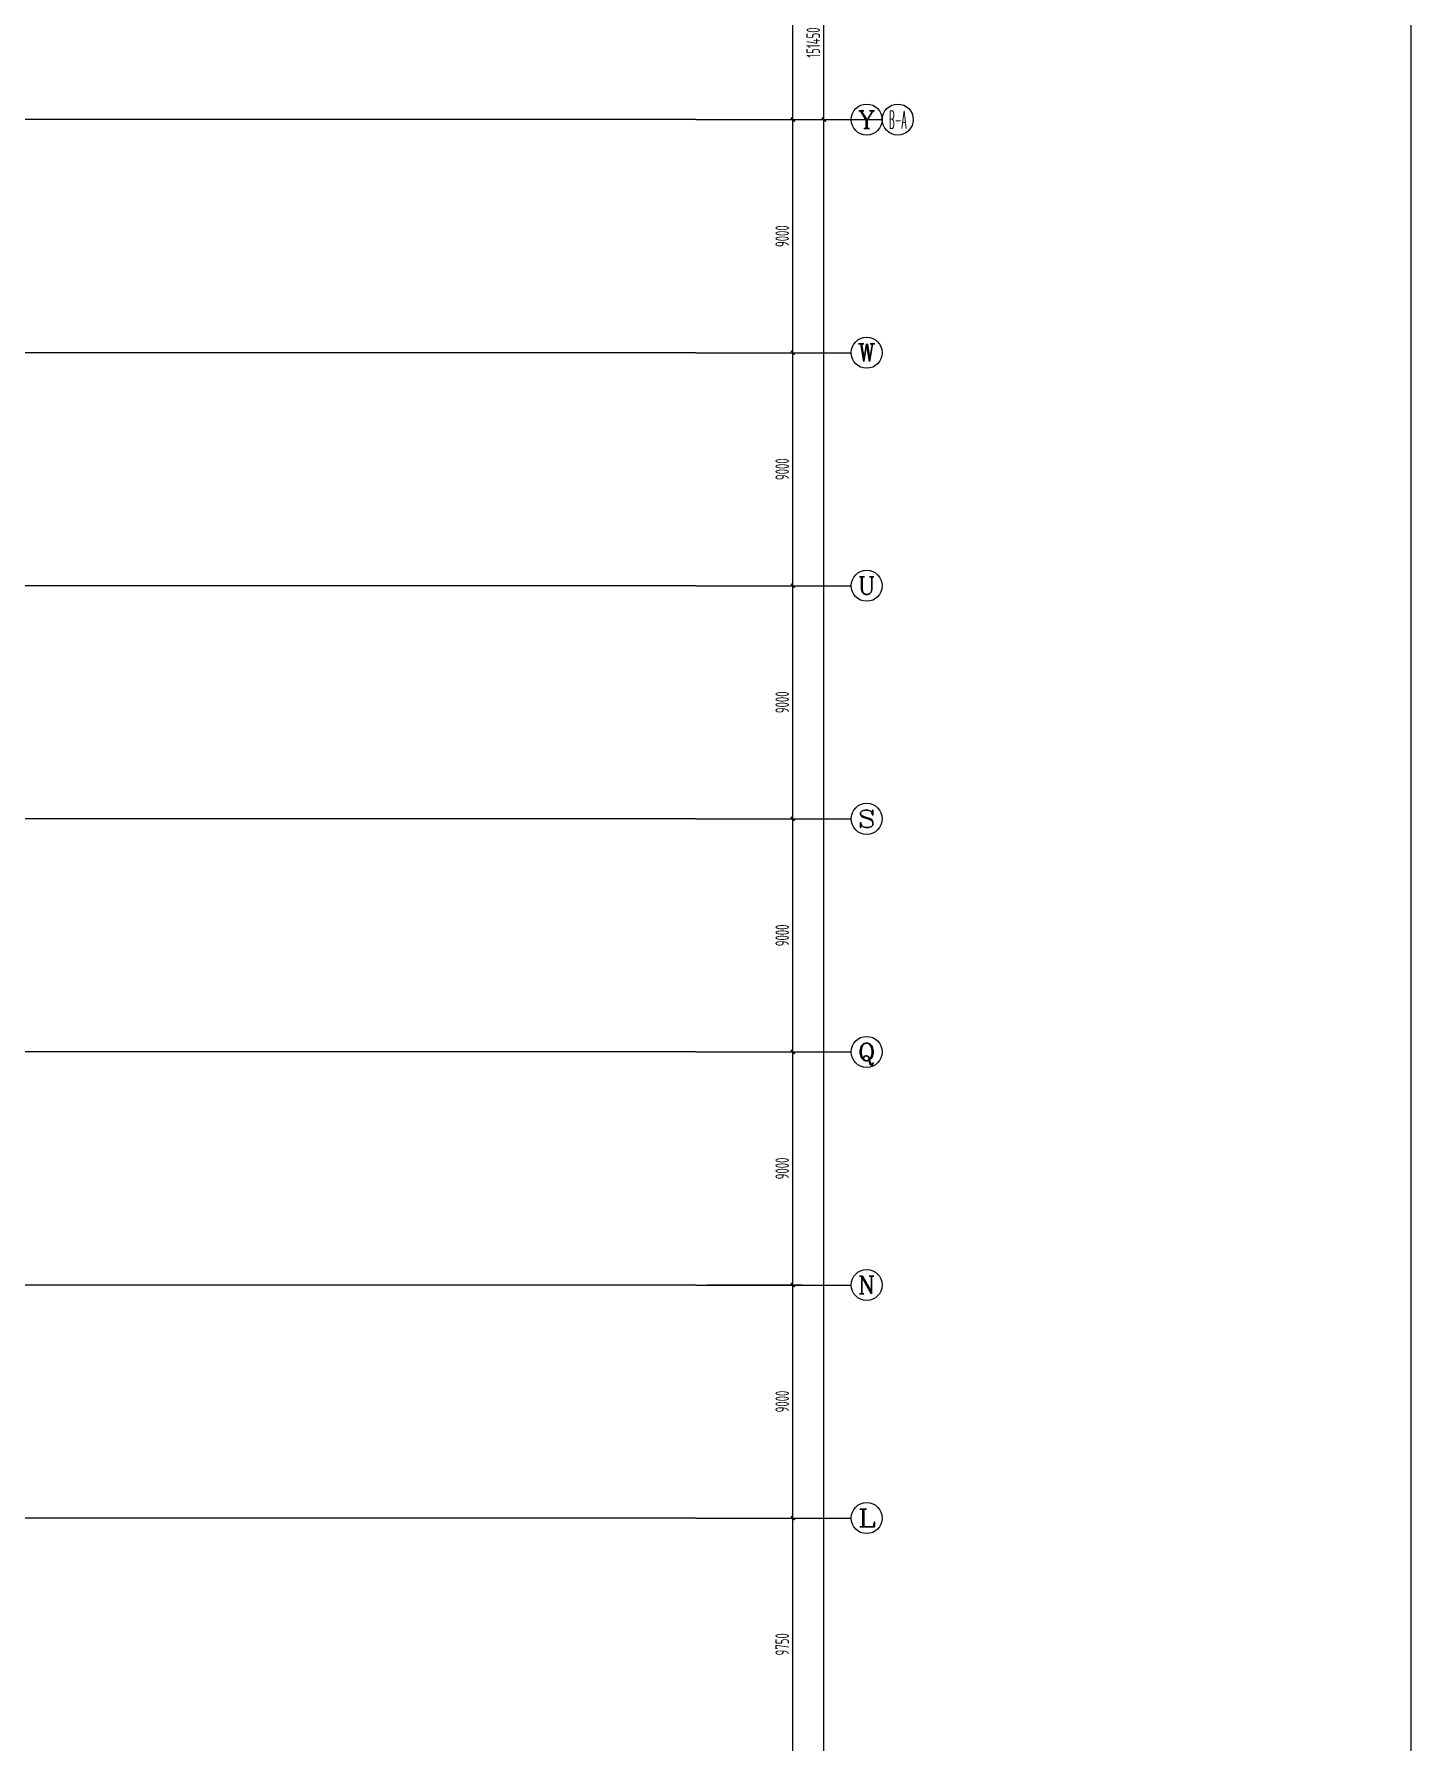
# Model space of a CAD drawing. Extents: x -20827274 to 1300756471, y -549375 to 3431892.
# Drawn here: x 119510 to 172693, y -309151 to -243210 of the extents above; entities that cross this region are included whole.
import ezdxf
from ezdxf.enums import TextEntityAlignment as Align

# ---------------------------------------------------------------- set-up
doc = ezdxf.new("R2010")
doc.units = 0
doc.header["$LTSCALE"] = 10
doc.linetypes.add('暖附图底图$0$DASH', pattern=[0.35, 0.25, -0.1])
doc.linetypes.add('暖附图底图$0$DOTE', pattern=[2.42, 2, -0.2, 0.02, -0.2])
for name, color, linetype in [('1-zs', 3, 'Continuous'), ('A-PUB_TITLE', 4, 'Continuous'), ('AXIS_TEXT', 7, 'Continuous'), ('暖附图底图$0$1-标注暖通', 8, 'Continuous'), ('暖附图底图$0$AXIS', 8, 'Continuous'), ('暖附图底图$0$AXIS_TEXT', 8, 'Continuous'), ('暖附图底图$0$DOTE', 8, 'Continuous'), ('暖附图底图$0$STAIR', 8, 'Continuous'), ('暖附图底图$0$雨棚投影', 8, 'Continuous')]:
    doc.layers.add(name, color=color, linetype=linetype)
doc.styles.add('COMPLEX', font='COMPLEX.shx', dxfattribs={"width": 0.65})
doc.styles.add('暖附图底图$0$8B2_02_T3', font='tssdeng.shx', dxfattribs={"width": 0.6, "bigfont": 'TSSDCHN.shx'})
doc.styles.add('暖附图底图$0$_TCH_AXIS', font='COMPLEX', dxfattribs={"bigfont": 'GBCBIG'})
doc.dimstyles.new('暖附图底图$0$_TCH_ARCH&&150', dxfattribs={"dimtxt": 525, "dimasz": 150, "dimexe": 375, "dimexo": 450, "dimgap": 150, "dimtad": 1, "dimdec": 0, "dimrnd": 50, "dimzin": 0, "dimdsep": 46, "dimtxsty": '暖附图底图$0$8B2_02_T3', "dimblk": '暖附图底图$0$_ArchTick', "dimcen": 0.09, "dimclrt": 7, "dimazin": 2, "dimtfac": 1, "dimtdec": 0, "dimtix": 1, "dimtmove": 2, "dimatfit": 3, "dimfxl": 0, "dimtolj": 1, "dimtzin": 0, "dimarcsym": 0})

# ---------------------------------------------------------------- blocks, each defined once
blk = doc.blocks.new('暖附图底图$0$坡道2')
at = {"layer": '暖附图底图$0$雨棚投影', "linetype": '暖附图底图$0$DASH', "lineweight": -3, "ltscale": 2}
h = blk.add_hatch(dxfattribs=at)
h.set_pattern_fill('ANSI31', color=256, scale=150, angle=-188.45221)
h.set_pattern_definition([(216.54779, (-338685, -816830.86), (141.80179, -191.3002), [])])
h.paths.add_polyline_path([(-138024, -490322), (-160013, -490322), (-160013, -497822), (-138024, -497822)])
at = {"layer": '暖附图底图$0$STAIR', "ltscale": 5}
blk.add_line((-122258, -490322), (-122258, -497822), dxfattribs=at)
blk.add_lwpolyline([(-118658, -497789), (-118658, -490330), (-138024, -490321), (-138024, -497821)], close=True, dxfattribs=at)
blk.add_lwpolyline([(-118658, -493963), (-138024, -494011)], dxfattribs=at)
at = {"layer": '暖附图底图$0$雨棚投影', "linetype": '暖附图底图$0$DASH', "lineweight": -3, "ltscale": 2}
for p, q in [((-160014, -490321), (-160014, -497822)), ((-156414, -490321), (-156414, -497822))]:
    blk.add_line(p, q, dxfattribs=at)
for points in [[(-138024, -497822), (-138024, -490363), (-162014, -490321), (-162014, -497821)], [(-138024, -490322), (-160014, -490322), (-160014, -497822), (-138024, -497822)]]:
    blk.add_lwpolyline(points, close=True, dxfattribs=at)
blk.add_lwpolyline([(-138309, -494012), (-162014, -494071)], dxfattribs=at)
blk = doc.blocks.new('_AXISO')
blk.add_circle((0, 0), 0.5)
at = {"layer": 'AXIS_TEXT', "style": 'COMPLEX', "width": 1.041667}
blk.add_attdef('A', text='', height=0.56, dxfattribs=at).set_placement((-0.25, -0.28), (0.25, -0.28), align=Align.FIT)
blk = doc.blocks.new('暖附图底图$0$_ArchTick')
at = {"color": 0, "linetype": 'ByBlock', "const_width": 0.4}
blk.add_lwpolyline([(-0.5, -0.5), (0.5, 0.5)], dxfattribs=at)
blk = doc.blocks.new('*D3249')
at = {"layer": 'Defpoints', "color": 0, "transparency": 16777216}
for p in [(145070, -176810), (150020, -176810), (145070, -246510)]:
    blk.add_point(p, dxfattribs=at)
at = {"layer": '暖附图底图$0$AXIS', "color": 0, "lineweight": -2, "transparency": 16777216}
for p, q in [((145520, -176810), (150395, -176810)), ((150020, -246510), (150020, -176810)), ((145520, -246510), (150395, -246510))]:
    blk.add_line(p, q, dxfattribs=at)
at = {"layer": '暖附图底图$0$AXIS', "color": 0, "lineweight": -2, "transparency": 16777216, "xscale": 150, "yscale": 150, "zscale": 150}
for p, rotation in [((150020, -176810), 90), ((150020, -246510), 270)]:
    blk.add_blockref('暖附图底图$0$_ArchTick', p, dxfattribs=dict(at, rotation=rotation))
at = {"layer": '暖附图底图$0$AXIS', "color": 7, "transparency": 16777216, "insert": (149608, -211660), "char_height": 525, "attachment_point": 5, "rotation": 90, "style": '暖附图底图$0$8B2_02_T3'}
blk.add_mtext('\\A1;69700', dxfattribs=at)
blk = doc.blocks.new('*D3251')
at = {"layer": 'Defpoints', "color": 0, "transparency": 16777216}
for p in [(145070, -300510), (148820, -300510), (145070, -310260)]:
    blk.add_point(p, dxfattribs=at)
at = {"layer": '暖附图底图$0$AXIS', "color": 0, "lineweight": -2, "transparency": 16777216}
for p, q in [((145520, -300510), (149195, -300510)), ((148820, -310260), (148820, -300510)), ((145520, -310260), (149195, -310260))]:
    blk.add_line(p, q, dxfattribs=at)
at = {"layer": '暖附图底图$0$AXIS', "color": 0, "lineweight": -2, "transparency": 16777216, "xscale": 150, "yscale": 150, "zscale": 150}
for p, rotation in [((148820, -300510), 90), ((148820, -310260), 270)]:
    blk.add_blockref('暖附图底图$0$_ArchTick', p, dxfattribs=dict(at, rotation=rotation))
at = {"layer": '暖附图底图$0$AXIS', "color": 7, "transparency": 16777216, "insert": (148408, -305385), "char_height": 525, "attachment_point": 5, "rotation": 90, "style": '暖附图底图$0$8B2_02_T3'}
blk.add_mtext('\\A1;9750', dxfattribs=at)
blk = doc.blocks.new('*D3252')
at = {"layer": 'Defpoints', "color": 0, "transparency": 16777216}
for p in [(145070, -291510), (148820, -291510), (145070, -300510)]:
    blk.add_point(p, dxfattribs=at)
at = {"layer": '暖附图底图$0$AXIS', "color": 0, "lineweight": -2, "transparency": 16777216}
for p, q in [((145520, -291510), (149195, -291510)), ((148820, -300510), (148820, -291510)), ((145520, -300510), (149195, -300510))]:
    blk.add_line(p, q, dxfattribs=at)
at = {"layer": '暖附图底图$0$AXIS', "color": 0, "lineweight": -2, "transparency": 16777216, "xscale": 150, "yscale": 150, "zscale": 150}
for p, rotation in [((148820, -291510), 90), ((148820, -300510), 270)]:
    blk.add_blockref('暖附图底图$0$_ArchTick', p, dxfattribs=dict(at, rotation=rotation))
at = {"layer": '暖附图底图$0$AXIS', "color": 7, "transparency": 16777216, "insert": (148408, -296010), "char_height": 525, "attachment_point": 5, "rotation": 90, "style": '暖附图底图$0$8B2_02_T3'}
blk.add_mtext('\\A1;9000', dxfattribs=at)
blk = doc.blocks.new('*D3253')
at = {"layer": 'Defpoints', "color": 0, "transparency": 16777216}
for p in [(145070, -282510), (148820, -282510), (145070, -291510)]:
    blk.add_point(p, dxfattribs=at)
at = {"layer": '暖附图底图$0$AXIS', "color": 0, "lineweight": -2, "transparency": 16777216}
for p, q in [((145520, -282510), (149195, -282510)), ((148820, -291510), (148820, -282510)), ((145520, -291510), (149195, -291510))]:
    blk.add_line(p, q, dxfattribs=at)
at = {"layer": '暖附图底图$0$AXIS', "color": 0, "lineweight": -2, "transparency": 16777216, "xscale": 150, "yscale": 150, "zscale": 150}
for p, rotation in [((148820, -282510), 90), ((148820, -291510), 270)]:
    blk.add_blockref('暖附图底图$0$_ArchTick', p, dxfattribs=dict(at, rotation=rotation))
at = {"layer": '暖附图底图$0$AXIS', "color": 7, "transparency": 16777216, "insert": (148408, -287010), "char_height": 525, "attachment_point": 5, "rotation": 90, "style": '暖附图底图$0$8B2_02_T3'}
blk.add_mtext('\\A1;9000', dxfattribs=at)
blk = doc.blocks.new('*D3254')
at = {"layer": 'Defpoints', "color": 0, "transparency": 16777216}
for p in [(145070, -273510), (148820, -273510), (145070, -282510)]:
    blk.add_point(p, dxfattribs=at)
at = {"layer": '暖附图底图$0$AXIS', "color": 0, "lineweight": -2, "transparency": 16777216}
for p, q in [((145520, -273510), (149195, -273510)), ((148820, -282510), (148820, -273510)), ((145520, -282510), (149195, -282510))]:
    blk.add_line(p, q, dxfattribs=at)
at = {"layer": '暖附图底图$0$AXIS', "color": 0, "lineweight": -2, "transparency": 16777216, "xscale": 150, "yscale": 150, "zscale": 150}
for p, rotation in [((148820, -273510), 90), ((148820, -282510), 270)]:
    blk.add_blockref('暖附图底图$0$_ArchTick', p, dxfattribs=dict(at, rotation=rotation))
at = {"layer": '暖附图底图$0$AXIS', "color": 7, "transparency": 16777216, "insert": (148408, -278010), "char_height": 525, "attachment_point": 5, "rotation": 90, "style": '暖附图底图$0$8B2_02_T3'}
blk.add_mtext('\\A1;9000', dxfattribs=at)
blk = doc.blocks.new('*D3255')
at = {"layer": 'Defpoints', "color": 0, "transparency": 16777216}
for p in [(145070, -264510), (148820, -264510), (145070, -273510)]:
    blk.add_point(p, dxfattribs=at)
at = {"layer": '暖附图底图$0$AXIS', "color": 0, "lineweight": -2, "transparency": 16777216}
for p, q in [((145520, -264510), (149195, -264510)), ((148820, -273510), (148820, -264510)), ((145520, -273510), (149195, -273510))]:
    blk.add_line(p, q, dxfattribs=at)
at = {"layer": '暖附图底图$0$AXIS', "color": 0, "lineweight": -2, "transparency": 16777216, "xscale": 150, "yscale": 150, "zscale": 150}
for p, rotation in [((148820, -264510), 90), ((148820, -273510), 270)]:
    blk.add_blockref('暖附图底图$0$_ArchTick', p, dxfattribs=dict(at, rotation=rotation))
at = {"layer": '暖附图底图$0$AXIS', "color": 7, "transparency": 16777216, "insert": (148408, -269010), "char_height": 525, "attachment_point": 5, "rotation": 90, "style": '暖附图底图$0$8B2_02_T3'}
blk.add_mtext('\\A1;9000', dxfattribs=at)
blk = doc.blocks.new('*D3256')
at = {"layer": 'Defpoints', "color": 0, "transparency": 16777216}
for p in [(145070, -255510), (148820, -255510), (145070, -264510)]:
    blk.add_point(p, dxfattribs=at)
at = {"layer": '暖附图底图$0$AXIS', "color": 0, "lineweight": -2, "transparency": 16777216}
for p, q in [((145520, -255510), (149195, -255510)), ((148820, -264510), (148820, -255510)), ((145520, -264510), (149195, -264510))]:
    blk.add_line(p, q, dxfattribs=at)
at = {"layer": '暖附图底图$0$AXIS', "color": 0, "lineweight": -2, "transparency": 16777216, "xscale": 150, "yscale": 150, "zscale": 150}
for p, rotation in [((148820, -255510), 90), ((148820, -264510), 270)]:
    blk.add_blockref('暖附图底图$0$_ArchTick', p, dxfattribs=dict(at, rotation=rotation))
at = {"layer": '暖附图底图$0$AXIS', "color": 7, "transparency": 16777216, "insert": (148408, -260010), "char_height": 525, "attachment_point": 5, "rotation": 90, "style": '暖附图底图$0$8B2_02_T3'}
blk.add_mtext('\\A1;9000', dxfattribs=at)
blk = doc.blocks.new('*D3257')
at = {"layer": 'Defpoints', "color": 0, "transparency": 16777216}
for p in [(145070, -246510), (148820, -246510), (145070, -255510)]:
    blk.add_point(p, dxfattribs=at)
at = {"layer": '暖附图底图$0$AXIS', "color": 0, "lineweight": -2, "transparency": 16777216}
for p, q in [((145520, -246510), (149195, -246510)), ((148820, -255510), (148820, -246510)), ((145520, -255510), (149195, -255510))]:
    blk.add_line(p, q, dxfattribs=at)
at = {"layer": '暖附图底图$0$AXIS', "color": 0, "lineweight": -2, "transparency": 16777216, "xscale": 150, "yscale": 150, "zscale": 150}
for p, rotation in [((148820, -246510), 90), ((148820, -255510), 270)]:
    blk.add_blockref('暖附图底图$0$_ArchTick', p, dxfattribs=dict(at, rotation=rotation))
at = {"layer": '暖附图底图$0$AXIS', "color": 7, "transparency": 16777216, "insert": (148408, -251010), "char_height": 525, "attachment_point": 5, "rotation": 90, "style": '暖附图底图$0$8B2_02_T3'}
blk.add_mtext('\\A1;9000', dxfattribs=at)
blk = doc.blocks.new('*D3258')
at = {"layer": 'Defpoints', "color": 0, "transparency": 16777216}
for p in [(145070, -234510), (148820, -234510), (145070, -246510)]:
    blk.add_point(p, dxfattribs=at)
at = {"layer": '暖附图底图$0$AXIS', "color": 0, "lineweight": -2, "transparency": 16777216}
for p, q in [((145520, -234510), (149195, -234510)), ((148820, -246510), (148820, -234510)), ((145520, -246510), (149195, -246510))]:
    blk.add_line(p, q, dxfattribs=at)
at = {"layer": '暖附图底图$0$AXIS', "color": 0, "lineweight": -2, "transparency": 16777216, "xscale": 150, "yscale": 150, "zscale": 150}
for p, rotation in [((148820, -234510), 90), ((148820, -246510), 270)]:
    blk.add_blockref('暖附图底图$0$_ArchTick', p, dxfattribs=dict(at, rotation=rotation))
at = {"layer": '暖附图底图$0$AXIS', "color": 7, "transparency": 16777216, "insert": (148408, -240510), "char_height": 525, "attachment_point": 5, "rotation": 90, "style": '暖附图底图$0$8B2_02_T3'}
blk.add_mtext('\\A1;12000', dxfattribs=at)
blk = doc.blocks.new('*D3352')
at = {"layer": 'Defpoints', "color": 0, "transparency": 16777216}
for p in [(145070, -167810), (150020, -167810), (145070, -319260)]:
    blk.add_point(p, dxfattribs=at)
at = {"layer": '暖附图底图$0$AXIS', "color": 0, "lineweight": -2, "transparency": 16777216}
for p, q in [((145520, -167810), (150395, -167810)), ((150020, -319260), (150020, -167810)), ((145520, -319260), (150395, -319260))]:
    blk.add_line(p, q, dxfattribs=at)
at = {"layer": '暖附图底图$0$AXIS', "color": 0, "lineweight": -2, "transparency": 16777216, "xscale": 150, "yscale": 150, "zscale": 150}
for p, rotation in [((150020, -167810), 90), ((150020, -319260), 270)]:
    blk.add_blockref('暖附图底图$0$_ArchTick', p, dxfattribs=dict(at, rotation=rotation))
at = {"layer": '暖附图底图$0$AXIS', "color": 7, "transparency": 16777216, "insert": (149608, -243535), "char_height": 525, "attachment_point": 5, "rotation": 90, "style": '暖附图底图$0$8B2_02_T3'}
blk.add_mtext('\\A1;151450', dxfattribs=at)
blk = doc.blocks.new('暖附图底图$0$AFSFCS')
at = {"layer": '暖附图底图$0$AXIS'}
for p, q in [((145070.3, -246510.4), (152270.3, -246510.4)), ((145070.3, -246510.4), (151070.3, -246510.4)), ((145070.3, -255510.4), (151070.3, -255510.4)), ((145070.3, -264510.4), (151070.3, -264510.4)), ((145070.3, -273510.4), (151070.3, -273510.4)), ((145070.3, -282510.4), (151070.3, -282510.4)), ((145070.3, -291510.4), (151070.3, -291510.4)), ((145070.3, -300510.4), (151070.3, -300510.4))]:
    blk.add_line(p, q, dxfattribs=at)
at = {"layer": '暖附图底图$0$DOTE', "color": 16, "linetype": '暖附图底图$0$DOTE', "ltscale": 1.5}
blk.add_line((145070.3, -246510.4), (16241.4, -246510.4), dxfattribs=at)
at = {"layer": '暖附图底图$0$DOTE', "color": 127, "linetype": '暖附图底图$0$DOTE', "ltscale": 1.5}
for p, q in [((145070.3, -255510.4), (16241.4, -255510.4)), ((145070.3, -264510.4), (16241.4, -264510.4)), ((145070.3, -273510.4), (16241.4, -273510.4)), ((145070.3, -282510.4), (16241.4, -282510.4)), ((145070.3, -291510.4), (16241.4, -291510.4)), ((145070.3, -300510.4), (16241.4, -300510.4))]:
    blk.add_line(p, q, dxfattribs=at)
at = {"rotation": 214.2785819901862}
blk.add_blockref('暖附图底图$0$坡道2', (278652.2, -715668.1), dxfattribs=at)
at = {"layer": '暖附图底图$0$AXIS'}
ref = blk.add_blockref('_AXISO', (151670.3, -246510.4), dxfattribs=dict(at, xscale=1200, yscale=1200, zscale=1200))
ref.add_attrib('A', 'Y', dxfattribs={"layer": '暖附图底图$0$AXIS_TEXT', "height": 678.8, "style": '暖附图底图$0$_TCH_AXIS', "width": 1.105263}).set_placement((151330.9, -246849.8), (152009.7, -246849.8), align=Align.FIT)
ref = blk.add_blockref('_AXISO', (152870.3, -246510.4), dxfattribs=dict(at, xscale=1200, yscale=1200, zscale=1200))
ref.add_attrib('A', 'B-A', dxfattribs={"layer": '暖附图底图$0$AXIS_TEXT', "height": 678.82, "style": '暖附图底图$0$_TCH_AXIS', "width": 0.318182}).set_placement((152530.9, -246849.8), (153209.7, -246849.8), align=Align.FIT)
ref = blk.add_blockref('_AXISO', (151670.3, -255510.4), dxfattribs=dict(at, xscale=1200, yscale=1200, zscale=1200))
ref.add_attrib('A', 'W', dxfattribs={"layer": '暖附图底图$0$AXIS_TEXT', "height": 678.8, "style": '暖附图底图$0$_TCH_AXIS', "width": 0.954545}).set_placement((151330.9, -255849.8), (152009.7, -255849.8), align=Align.FIT)
ref = blk.add_blockref('_AXISO', (151670.3, -264510.4), dxfattribs=dict(at, xscale=1200, yscale=1200, zscale=1200))
ref.add_attrib('A', 'U', dxfattribs={"layer": '暖附图底图$0$AXIS_TEXT', "height": 678.8, "style": '暖附图底图$0$_TCH_AXIS', "width": 1.05}).set_placement((151330.9, -264849.8), (152009.7, -264849.8), align=Align.FIT)
ref = blk.add_blockref('_AXISO', (151670.3, -273510.4), dxfattribs=dict(at, xscale=1200, yscale=1200, zscale=1200))
ref.add_attrib('A', 'S', dxfattribs={"layer": '暖附图底图$0$AXIS_TEXT', "height": 678.8, "style": '暖附图底图$0$_TCH_AXIS', "width": 1.5}).set_placement((151330.9, -273849.8), (152009.7, -273849.8), align=Align.FIT)
ref = blk.add_blockref('_AXISO', (151670.3, -282510.4), dxfattribs=dict(at, xscale=1200, yscale=1200, zscale=1200))
ref.add_attrib('A', 'Q', dxfattribs={"layer": '暖附图底图$0$AXIS_TEXT', "height": 678.8, "style": '暖附图底图$0$_TCH_AXIS', "width": 1.3125}).set_placement((151330.9, -282849.8), (152009.7, -282849.8), align=Align.FIT)
ref = blk.add_blockref('_AXISO', (151670.3, -291510.4), dxfattribs=dict(at, xscale=1200, yscale=1200, zscale=1200))
ref.add_attrib('A', 'N', dxfattribs={"layer": '暖附图底图$0$AXIS_TEXT', "height": 678.8, "style": '暖附图底图$0$_TCH_AXIS', "width": 1.105263}).set_placement((151330.9, -291849.8), (152009.7, -291849.8), align=Align.FIT)
ref = blk.add_blockref('_AXISO', (151670.3, -300510.4), dxfattribs=dict(at, xscale=1200, yscale=1200, zscale=1200))
ref.add_attrib('A', 'L', dxfattribs={"layer": '暖附图底图$0$AXIS_TEXT', "height": 678.8, "style": '暖附图底图$0$_TCH_AXIS', "width": 1.4}).set_placement((151330.9, -300849.8), (152009.7, -300849.8), align=Align.FIT)
for p1, p2, distance, picture, middle in [((145070.3, -319260.4), (145070.3, -167810.4), -4950, '*D3352', (149607.8, -243535.4)), ((145070.3, -246510.4), (145070.3, -176810.4), -4950, '*D3249', (149607.8, -211660.4)), ((145070.3, -246510.4), (145070.3, -234510.4), -3750, '*D3258', (148407.8, -240510.4)), ((145070.3, -255510.4), (145070.3, -246510.4), -3750, '*D3257', (148407.8, -251010.4)), ((145070.3, -264510.4), (145070.3, -255510.4), -3750, '*D3256', (148407.8, -260010.4)), ((145070.3, -273510.4), (145070.3, -264510.4), -3750, '*D3255', (148407.8, -269010.4)), ((145070.3, -282510.4), (145070.3, -273510.4), -3750, '*D3254', (148407.8, -278010.4)), ((145070.3, -291510.4), (145070.3, -282510.4), -3750, '*D3253', (148407.8, -287010.4)), ((145070.3, -300510.4), (145070.3, -291510.4), -3750, '*D3252', (148407.8, -296010.4)), ((145070.3, -310260.4), (145070.3, -300510.4), -3750, '*D3251', (148407.8, -305385.4))]:
    dim = blk.add_aligned_dim(p1=p1, p2=p2, distance=distance, dimstyle='暖附图底图$0$_TCH_ARCH&&150', dxfattribs=at)
    dim.commit()
    dim.dimension.update_dxf_attribs({"geometry": picture, "text_midpoint": middle})
blk = doc.blocks.new('暖附图底图')
at = {"layer": '暖附图底图$0$1-标注暖通', "linetype": '暖附图底图$0$DASH'}
blk.add_blockref('暖附图底图$0$AFSFCS', (500000, 0), dxfattribs=at)

msp = doc.modelspace()

# ---------------------------------------------------------------- linework, layer by layer
at = {"layer": 'A-PUB_TITLE'}
msp.add_lwpolyline([(172693.4, -61755.5), (172693.4, -481755.5), (-124306.6, -481755.5), (-124306.6, -61755.5)], close=True, dxfattribs=at)

# ---------------------------------------------------------------- block references
at = {"layer": '1-zs'}
msp.add_blockref('暖附图底图', (-500000, 0), dxfattribs=at)

doc.saveas('drawing.dxf')
